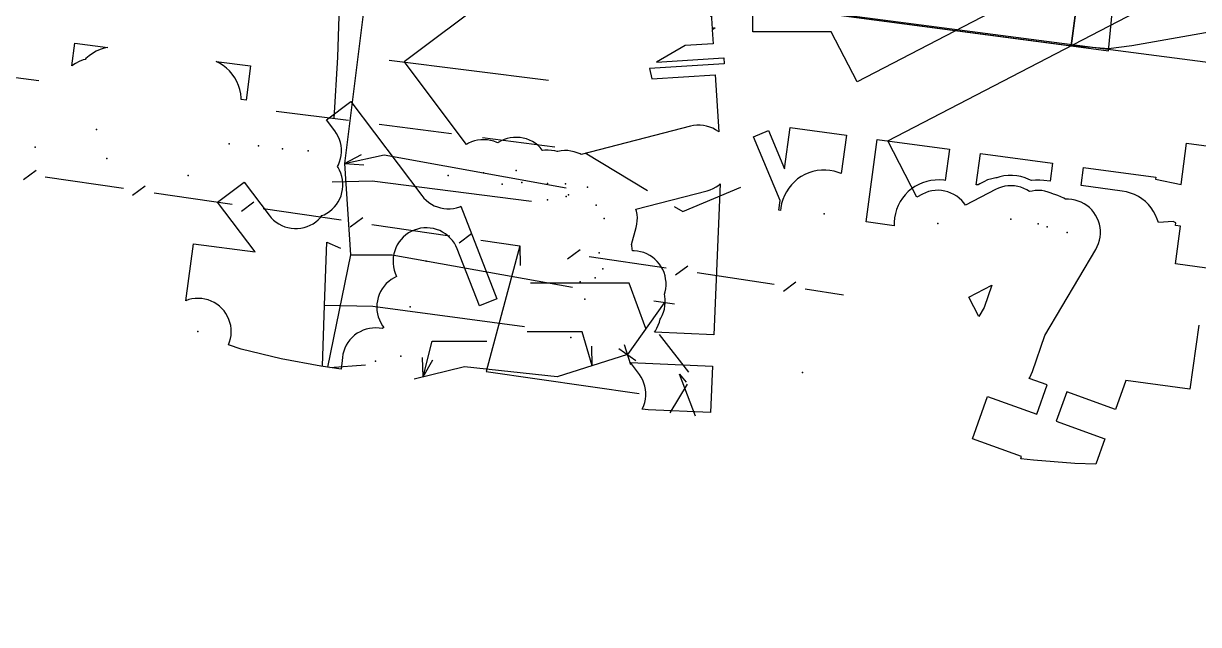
# Model space of a CAD drawing. Header units: metres. Extents: x -3782 to -2031, y 18790 to 19846.
# Drawn here: x -3570.2 to -3513.6, y 18918 to 18946.9 of the extents above; entities that cross this region are included whole.
import ezdxf

# ---------------------------------------------------------------- set-up
doc = ezdxf.new("R2010")
doc.units = ezdxf.units.M
for name, color, linetype in [('BOUNDARY', 7, 'Continuous'), ('CURB', 7, 'Continuous'), ('ELECTR_CABLE', 7, 'Continuous'), ('ELECTR_CABLE_COMM', 7, 'Continuous'), ('GRASS', 7, 'Continuous'), ('GROUND', 7, 'Continuous'), ('OVERHEAD_POWER_LINE', 7, 'Continuous'), ('SEWER', 7, 'Continuous'), ('SIDEWALK_PATH', 7, 'Continuous'), ('TREE', 7, 'Continuous'), ('WATER_PIPELINE', 7, 'Continuous')]:
    doc.layers.add(name, color=color, linetype=linetype)

msp = doc.modelspace()

# ---------------------------------------------------------------- linework, layer by layer
at = {"layer": 'BOUNDARY'}
msp.add_lwpolyline([(-3282.067, 18918.894), (-3491.403, 18946.577), (-3498.417, 18947.192), (-3505.458, 18947.188), (-3512.471, 18946.565), (-3516.836, 18945.785), (-3517.957, 18945.65), (-3519.947, 18945.811), (-3549.93, 18949.758), (-3552.221, 18950.065), (-3554.135, 18950.418), (-3554.181, 18950.436), (-3560.29, 18953.261), (-3566.754, 18955.601), (-3573.395, 18957.376), (-3580.164, 18958.575), (-3582.693, 18958.912), (-3584.287, 18959.157), (-3615.528, 18964.605), (-3615.941, 18964.679), (-3635.722, 18968.342)], dxfattribs=at)
at = {"layer": 'CURB'}
for points in [[(-3519.02, 18951.361), (-3519.752, 18945.785)], [(-3530.925, 18947.26), (-3519.752, 18945.785)]]:
    msp.add_lwpolyline(points, dxfattribs=at)
at = {"layer": 'ELECTR_CABLE'}
for points in [[(-3553.602, 18948.986), (-3554.713, 18940.131)], [(-3555.029, 18945.25), (-3554.93, 18948.226)], [(-3555.207, 18942.304), (-3555.029, 18945.25)], [(-3552.566, 18945.099), (-3544.899, 18944.131)], [(-3572.882, 18944.565), (-3569.423, 18944.121)], [(-3558.002, 18942.656), (-3554.523, 18942.209)], [(-3553.036, 18942.018), (-3549.557, 18941.572)], [(-3548.069, 18941.381), (-3544.59, 18940.935)], [(-3511.256, 18934.838), (-3514.732, 18935.309), (-3514.488, 18937.115), (-3514.736, 18937.149), (-3514.718, 18937.278), (-3514.843, 18937.342), (-3515.554, 18937.296), (-3515.607, 18937.461), (-3515.688, 18937.65), (-3515.787, 18937.831), (-3515.904, 18938.001), (-3516.037, 18938.158), (-3516.184, 18938.302), (-3516.345, 18938.431), (-3516.518, 18938.543), (-3516.701, 18938.638), (-3516.893, 18938.714), (-3517.091, 18938.772), (-3517.293, 18938.809), (-3519.275, 18939.077), (-3519.158, 18939.945), (-3515.682, 18939.474), (-3515.694, 18939.387), (-3514.468, 18939.131), (-3514.201, 18941.113), (-3509.172, 18940.434)], [(-3554.713, 18940.131), (-3553.886, 18940.565)], [(-3554.713, 18940.131), (-3552.797, 18940.544)], [(-3554.713, 18940.131), (-3554.426, 18935.751)], [(-3554.713, 18940.131), (-3553.781, 18940.076)], [(-3552.797, 18940.544), (-3544.046, 18938.967)], [(-3543.137, 18940.645), (-3540.134, 18938.833)], [(-3555.305, 18939.259), (-3553.382, 18939.306)], [(-3553.382, 18939.306), (-3545.716, 18938.323)], [(-3537.44, 18938.237), (-3535.641, 18938.992)], [(-3538.846, 18938.065), (-3538.432, 18937.82)], [(-3538.432, 18937.82), (-3537.44, 18938.237)], [(-3555.673, 18933.327), (-3555.567, 18936.35)], [(-3555.567, 18936.35), (-3554.896, 18936.067)], [(-3554.426, 18935.751), (-3555.531, 18930.346)], [(-3554.426, 18935.751), (-3552.416, 18935.751)], [(-3552.416, 18935.751), (-3543.749, 18934.189)], [(-3541.018, 18934.385), (-3545.755, 18934.385)], [(-3540.219, 18932.195), (-3541.018, 18934.385)], [(-3555.777, 18930.386), (-3555.673, 18933.327)], [(-3555.673, 18933.327), (-3553.341, 18933.269)], [(-3539.335, 18933.439), (-3541.103, 18930.951)], [(-3538.84, 18933.365), (-3539.83, 18933.513)], [(-3553.341, 18933.269), (-3546.052, 18932.3)], [(-3543.272, 18932.046), (-3545.916, 18932.046)], [(-3542.79, 18930.413), (-3543.272, 18932.046)], [(-3538.138, 18930.109), (-3539.563, 18931.91)], [(-3550.925, 18929.879), (-3550.501, 18931.588)], [(-3550.501, 18931.588), (-3547.856, 18931.588)], [(-3542.79, 18930.413), (-3542.805, 18931.347)], [(-3541.511, 18931.241), (-3540.695, 18930.661)], [(-3541.255, 18931.427), (-3540.951, 18930.475)], [(-3550.925, 18929.879), (-3550.951, 18930.813)], [(-3550.925, 18929.879), (-3550.466, 18930.692)], [(-3541.103, 18930.951), (-3544.476, 18929.876)], [(-3555.421, 18930.329), (-3553.708, 18930.454)], [(-3548.937, 18930.357), (-3551.36, 18929.774)], [(-3544.476, 18929.876), (-3548.937, 18930.357)], [(-3539.044, 18928.153), (-3538.213, 18929.521)]]:
    msp.add_lwpolyline(points, dxfattribs=at)
for points in [[(-3567.681, 18945.914), (-3566.095, 18945.71), (-3566.268, 18945.672), (-3566.464, 18945.609), (-3566.653, 18945.526), (-3566.833, 18945.426), (-3567.002, 18945.308), (-3567.159, 18945.174), (-3567.195, 18945.137), (-3567.278, 18945.112), (-3567.469, 18945.034), (-3567.651, 18944.937), (-3567.821, 18944.825)], [(-3559.236, 18944.831), (-3559.447, 18943.183), (-3559.676, 18943.212), (-3559.677, 18943.284), (-3559.701, 18943.488), (-3559.745, 18943.69), (-3559.809, 18943.886), (-3559.892, 18944.074), (-3559.992, 18944.254), (-3560.11, 18944.423), (-3560.244, 18944.58), (-3560.392, 18944.723), (-3560.554, 18944.85), (-3560.728, 18944.962), (-3560.886, 18945.042)], [(-3533.81, 18937.892), (-3533.748, 18938.357), (-3535.033, 18941.417), (-3534.317, 18941.718), (-3533.542, 18939.874), (-3533.274, 18941.856), (-3530.568, 18941.49), (-3530.817, 18939.65), (-3530.956, 18939.705), (-3531.154, 18939.762), (-3531.356, 18939.8), (-3531.562, 18939.817), (-3531.768, 18939.815), (-3531.972, 18939.792), (-3532.174, 18939.749), (-3532.37, 18939.687), (-3532.56, 18939.606), (-3532.74, 18939.506), (-3532.91, 18939.389), (-3533.068, 18939.257), (-3533.212, 18939.109), (-3533.34, 18938.948), (-3533.453, 18938.775), (-3533.548, 18938.592), (-3533.624, 18938.401), (-3533.681, 18938.203), (-3533.719, 18938), (-3533.735, 18937.882)], [(-3529.618, 18937.325), (-3529.082, 18941.288), (-3525.606, 18940.818), (-3525.809, 18939.315), (-3525.883, 18939.325), (-3526.088, 18939.342), (-3526.294, 18939.34), (-3526.499, 18939.317), (-3526.701, 18939.274), (-3526.897, 18939.212), (-3527.087, 18939.131), (-3527.267, 18939.031), (-3527.437, 18938.915), (-3527.595, 18938.782), (-3527.739, 18938.634), (-3527.867, 18938.473), (-3527.98, 18938.301), (-3528.074, 18938.118), (-3528.151, 18937.926), (-3528.208, 18937.728), (-3528.246, 18937.526), (-3528.263, 18937.32), (-3528.261, 18937.141)], [(-3524.12, 18940.617), (-3520.644, 18940.146), (-3520.761, 18939.278), (-3521.061, 18939.319), (-3521.266, 18939.336), (-3521.472, 18939.334), (-3521.665, 18939.312), (-3521.781, 18939.372), (-3521.972, 18939.449), (-3522.17, 18939.506), (-3522.373, 18939.544), (-3522.578, 18939.561), (-3522.784, 18939.559), (-3522.989, 18939.536), (-3523.191, 18939.493), (-3523.322, 18939.452), (-3523.372, 18939.446), (-3523.574, 18939.403), (-3523.77, 18939.341), (-3523.96, 18939.26), (-3524.14, 18939.16), (-3524.227, 18939.101), (-3524.323, 18939.114)]]:
    msp.add_lwpolyline(points, close=True, dxfattribs=at)
at = {"layer": 'ELECTR_CABLE_COMM'}
for points in [[(-3570.146, 18939.371), (-3569.545, 18939.819)], [(-3569.104, 18939.487), (-3565.351, 18938.942)], [(-3564.909, 18938.61), (-3564.308, 18939.059)], [(-3563.866, 18938.727), (-3560.113, 18938.181)], [(-3559.671, 18937.849), (-3559.071, 18938.298)], [(-3558.629, 18937.966), (-3554.876, 18937.421)], [(-3554.434, 18937.089), (-3553.833, 18937.537)], [(-3553.391, 18937.205), (-3549.638, 18936.66)], [(-3549.197, 18936.328), (-3548.596, 18936.776)], [(-3548.154, 18936.444), (-3546.278, 18936.171)], [(-3546.278, 18936.171), (-3547.889, 18930.143)], [(-3546.278, 18936.171), (-3546.268, 18935.237)], [(-3543.982, 18935.558), (-3543.379, 18936.004)], [(-3542.939, 18935.669), (-3539.229, 18935.111)], [(-3538.789, 18934.777), (-3538.186, 18935.222)], [(-3537.746, 18934.888), (-3534.036, 18934.33)], [(-3533.596, 18933.996), (-3532.993, 18934.441)], [(-3532.553, 18934.107), (-3530.698, 18933.828)], [(-3547.889, 18930.143), (-3540.54, 18929.081)]]:
    msp.add_lwpolyline(points, dxfattribs=at)
at = {"layer": 'GRASS'}
msp.add_lwpolyline([(-3519.02, 18951.361), (-3519.752, 18945.785), (-3517.955, 18945.549), (-3517.53, 18950.032), (-3496.382, 18947.235), (-3496.164, 18948.341)], close=True, dxfattribs=at)
at = {"layer": 'GROUND'}
msp.add_lwpolyline([(-3282.067, 18918.894), (-3491.403, 18946.577), (-3498.417, 18947.192), (-3505.458, 18947.188), (-3512.471, 18946.565), (-3516.836, 18945.785), (-3517.957, 18945.65), (-3519.751, 18945.795), (-3519.021, 18951.356), (-3524.605, 18952.099), (-3496.164, 18948.341), (-3420.198, 18938.302), (-3403.909, 18936.15), (-3342.224, 18927.998), (-3266.39, 18917.977)], dxfattribs=at)
at = {"layer": 'OVERHEAD_POWER_LINE'}
for points in [[(-3537.819, 18927.991), (-3538.596, 18930.011)], [(-3538.596, 18930.011), (-3538.28, 18929.624)]]:
    msp.add_lwpolyline(points, dxfattribs=at)
at = {"layer": 'SEWER'}
for points in [[(-3516.412, 18951.143), (-3530.054, 18944.061), (-3531.303, 18946.467), (-3535.062, 18946.467), (-3535.062, 18953.709)], [(-3537.245, 18950.216), (-3537.019, 18946.611), (-3536.917, 18946.67), (-3536.897, 18946.634), (-3537.016, 18946.565), (-3536.974, 18945.888), (-3538.327, 18945.803), (-3539.704, 18945.004), (-3536.469, 18945.207), (-3536.452, 18944.93), (-3540.031, 18944.705), (-3539.92, 18944.201), (-3536.88, 18944.391), (-3536.709, 18941.656), (-3536.724, 18941.668), (-3536.855, 18941.755), (-3536.994, 18941.828), (-3537.14, 18941.887), (-3537.29, 18941.931), (-3537.445, 18941.961), (-3537.601, 18941.975), (-3537.758, 18941.974), (-3537.914, 18941.957), (-3538.068, 18941.925), (-3543.326, 18940.567), (-3543.369, 18940.591), (-3543.513, 18940.653), (-3543.663, 18940.701), (-3543.817, 18940.734), (-3543.973, 18940.752), (-3544.13, 18940.754), (-3544.286, 18940.741), (-3544.44, 18940.712), (-3544.473, 18940.703), (-3544.598, 18940.737), (-3544.753, 18940.763), (-3544.909, 18940.774), (-3545.066, 18940.77), (-3545.18, 18940.756), (-3545.198, 18940.781), (-3545.301, 18940.899), (-3545.415, 18941.007), (-3545.539, 18941.103), (-3545.672, 18941.187), (-3545.813, 18941.257), (-3545.959, 18941.313), (-3546.111, 18941.354), (-3546.266, 18941.38), (-3546.422, 18941.391), (-3546.579, 18941.387), (-3546.735, 18941.367), (-3546.888, 18941.332), (-3547.037, 18941.283), (-3547.18, 18941.218), (-3547.317, 18941.141), (-3547.341, 18941.123), (-3547.383, 18941.144), (-3547.529, 18941.2), (-3547.681, 18941.241), (-3547.836, 18941.267), (-3547.992, 18941.278), (-3548.149, 18941.274), (-3548.305, 18941.254), (-3548.458, 18941.219), (-3548.607, 18941.17), (-3548.75, 18941.105), (-3548.841, 18941.053), (-3551.845, 18945.039), (-3547.757, 18948.12)], [(-3513.617, 18932.358), (-3514.036, 18929.285), (-3517.121, 18929.706), (-3517.621, 18928.313), (-3519.968, 18929.157), (-3520.475, 18927.745), (-3518.129, 18926.902), (-3518.566, 18925.685), (-3519.57, 18925.715), (-3521.56, 18925.876), (-3522.176, 18925.942), (-3522.136, 18926.053), (-3524.504, 18926.904), (-3523.775, 18928.931), (-3521.407, 18928.08), (-3520.9, 18929.492), (-3521.773, 18929.805), (-3521.745, 18929.848), (-3521.673, 18929.987), (-3521.615, 18930.133), (-3521.016, 18931.87), (-3518.568, 18936.006), (-3518.495, 18936.145), (-3518.435, 18936.29), (-3518.391, 18936.441), (-3518.361, 18936.595), (-3518.346, 18936.751), (-3518.347, 18936.908), (-3518.364, 18937.064), (-3518.395, 18937.218), (-3518.441, 18937.368), (-3518.502, 18937.513), (-3518.577, 18937.651), (-3518.665, 18937.781), (-3518.765, 18937.902), (-3518.877, 18938.012), (-3518.999, 18938.111), (-3519.13, 18938.198), (-3519.269, 18938.271), (-3519.414, 18938.33), (-3519.565, 18938.375), (-3519.719, 18938.405), (-3519.875, 18938.419), (-3520.031, 18938.418), (-3520.106, 18938.467), (-3520.245, 18938.539), (-3520.391, 18938.598), (-3520.542, 18938.641), (-3520.596, 18938.652), (-3520.713, 18938.709), (-3520.86, 18938.763), (-3521.012, 18938.803), (-3521.167, 18938.828), (-3521.324, 18938.838), (-3521.481, 18938.832), (-3521.636, 18938.811), (-3521.751, 18938.783), (-3521.884, 18938.865), (-3522.025, 18938.934), (-3522.172, 18938.988), (-3522.324, 18939.028), (-3522.479, 18939.053), (-3522.636, 18939.063), (-3522.793, 18939.057), (-3522.948, 18939.036), (-3523.101, 18938.999), (-3523.249, 18938.948), (-3523.392, 18938.883), (-3524.836, 18938.133), (-3524.916, 18938.244), (-3525.02, 18938.361), (-3525.135, 18938.468), (-3525.26, 18938.563), (-3525.394, 18938.646), (-3525.535, 18938.715), (-3525.682, 18938.769), (-3525.834, 18938.809), (-3525.989, 18938.834), (-3526.146, 18938.844), (-3526.303, 18938.838), (-3526.458, 18938.817), (-3526.611, 18938.78), (-3526.759, 18938.729), (-3526.902, 18938.664), (-3527.178, 18938.521), (-3528.579, 18941.221), (-3514.938, 18948.303)]]:
    msp.add_lwpolyline(points, dxfattribs=at)
for points in [[(-3548.218, 18933.298), (-3548.221, 18933.3), (-3549.284, 18936.026), (-3549.348, 18936.169), (-3549.426, 18936.306), (-3549.517, 18936.434), (-3549.62, 18936.552), (-3549.734, 18936.66), (-3549.858, 18936.756), (-3549.991, 18936.84), (-3550.132, 18936.91), (-3550.278, 18936.966), (-3550.43, 18937.007), (-3550.585, 18937.033), (-3550.741, 18937.044), (-3550.898, 18937.04), (-3551.054, 18937.02), (-3551.207, 18936.985), (-3551.356, 18936.936), (-3551.499, 18936.871), (-3551.636, 18936.794), (-3551.764, 18936.703), (-3551.882, 18936.6), (-3551.99, 18936.486), (-3552.086, 18936.361), (-3552.17, 18936.228), (-3552.24, 18936.088), (-3552.296, 18935.941), (-3552.337, 18935.79), (-3552.364, 18935.635), (-3552.375, 18935.478), (-3552.37, 18935.321), (-3552.35, 18935.166), (-3552.315, 18935.013), (-3552.266, 18934.864), (-3552.203, 18934.703), (-3552.326, 18934.644), (-3552.46, 18934.562), (-3552.585, 18934.468), (-3552.7, 18934.361), (-3552.805, 18934.244), (-3552.897, 18934.117), (-3552.977, 18933.981), (-3553.042, 18933.839), (-3553.094, 18933.691), (-3553.131, 18933.538), (-3553.152, 18933.382), (-3553.159, 18933.226), (-3553.15, 18933.069), (-3553.125, 18932.914), (-3553.086, 18932.762), (-3553.032, 18932.614), (-3552.963, 18932.473), (-3552.881, 18932.339), (-3552.812, 18932.247), (-3552.867, 18932.216), (-3552.895, 18932.196), (-3553.047, 18932.22), (-3553.204, 18932.23), (-3553.361, 18932.224), (-3553.516, 18932.203), (-3553.669, 18932.167), (-3553.818, 18932.116), (-3553.96, 18932.05), (-3554.096, 18931.971), (-3554.223, 18931.879), (-3554.341, 18931.775), (-3554.448, 18931.66), (-3554.543, 18931.535), (-3554.625, 18931.402), (-3554.694, 18931.261), (-3554.749, 18931.113), (-3554.789, 18930.962), (-3554.814, 18930.807), (-3554.877, 18930.242), (-3555.847, 18930.396), (-3557.762, 18930.749), (-3559.69, 18931.205), (-3560.293, 18931.412), (-3560.291, 18931.417), (-3560.236, 18931.564), (-3560.195, 18931.715), (-3560.17, 18931.87), (-3560.16, 18932.027), (-3560.165, 18932.184), (-3560.186, 18932.34), (-3560.222, 18932.492), (-3560.273, 18932.641), (-3560.338, 18932.784), (-3560.416, 18932.92), (-3560.508, 18933.047), (-3560.612, 18933.165), (-3560.727, 18933.272), (-3560.851, 18933.368), (-3560.985, 18933.451), (-3561.126, 18933.52), (-3561.273, 18933.575), (-3561.424, 18933.615), (-3561.579, 18933.641), (-3561.736, 18933.651), (-3561.893, 18933.645), (-3562.049, 18933.625), (-3562.202, 18933.589), (-3562.346, 18933.539), (-3561.982, 18936.28), (-3559.008, 18935.885), (-3560.814, 18938.28), (-3559.54, 18939.24), (-3558.336, 18937.643), (-3558.235, 18937.522), (-3558.124, 18937.412), (-3558.001, 18937.313), (-3557.87, 18937.227), (-3557.731, 18937.154), (-3557.586, 18937.095), (-3557.435, 18937.051), (-3557.281, 18937.021), (-3557.124, 18937.007), (-3556.967, 18937.008), (-3556.811, 18937.025), (-3556.658, 18937.057), (-3556.508, 18937.103), (-3556.363, 18937.165), (-3556.225, 18937.24), (-3556.095, 18937.328), (-3555.975, 18937.429), (-3555.864, 18937.54), (-3555.795, 18937.627), (-3555.693, 18937.67), (-3555.555, 18937.745), (-3555.425, 18937.833), (-3555.304, 18937.934), (-3555.194, 18938.046), (-3555.095, 18938.168), (-3555.009, 18938.299), (-3554.936, 18938.438), (-3554.877, 18938.584), (-3554.833, 18938.734), (-3554.803, 18938.888), (-3554.789, 18939.045), (-3554.79, 18939.202), (-3554.807, 18939.358), (-3554.839, 18939.512), (-3554.886, 18939.662), (-3554.947, 18939.806), (-3555.022, 18939.944), (-3555.049, 18939.984), (-3555.003, 18940.071), (-3554.944, 18940.216), (-3554.9, 18940.367), (-3554.87, 18940.521), (-3554.856, 18940.678), (-3554.857, 18940.835), (-3554.874, 18940.991), (-3554.906, 18941.144), (-3554.953, 18941.294), (-3555.014, 18941.439), (-3555.089, 18941.577), (-3555.177, 18941.707), (-3555.572, 18942.23), (-3554.401, 18943.113), (-3550.996, 18938.595), (-3550.895, 18938.474), (-3550.783, 18938.364), (-3550.661, 18938.265), (-3550.53, 18938.179), (-3550.391, 18938.106), (-3550.245, 18938.047), (-3550.095, 18938.003), (-3549.94, 18937.973), (-3549.784, 18937.959), (-3549.627, 18937.96), (-3549.471, 18937.977), (-3549.317, 18938.009), (-3549.167, 18938.056), (-3549.118, 18938.076), (-3547.383, 18933.624)], [(-3536.942, 18931.899), (-3539.802, 18932.021), (-3539.757, 18932.084), (-3539.679, 18932.22), (-3539.614, 18932.363), (-3539.563, 18932.512), (-3539.532, 18932.648), (-3539.5, 18932.696), (-3539.426, 18932.835), (-3539.367, 18932.981), (-3539.323, 18933.131), (-3539.293, 18933.285), (-3539.279, 18933.442), (-3539.28, 18933.599), (-3539.296, 18933.755), (-3539.318, 18933.86), (-3539.287, 18933.962), (-3539.258, 18934.116), (-3539.243, 18934.273), (-3539.244, 18934.43), (-3539.261, 18934.586), (-3539.292, 18934.74), (-3539.339, 18934.89), (-3539.4, 18935.034), (-3539.475, 18935.172), (-3539.563, 18935.302), (-3539.663, 18935.423), (-3539.775, 18935.533), (-3539.897, 18935.632), (-3540.028, 18935.719), (-3540.167, 18935.792), (-3540.312, 18935.851), (-3540.463, 18935.895), (-3540.617, 18935.925), (-3540.773, 18935.939), (-3540.861, 18935.943), (-3540.867, 18936.033), (-3540.893, 18936.188), (-3540.908, 18936.241), (-3540.68, 18937.063), (-3540.646, 18937.216), (-3540.626, 18937.372), (-3540.622, 18937.529), (-3540.634, 18937.685), (-3540.661, 18937.84), (-3540.689, 18937.943), (-3537.267, 18938.827), (-3537.117, 18938.874), (-3536.973, 18938.935), (-3536.835, 18939.01), (-3536.705, 18939.098), (-3536.631, 18939.16)], [(-3524.677, 18933.704), (-3523.571, 18934.278), (-3523.936, 18933.22), (-3524.197, 18932.779)], [(-3540.385, 18928.329), (-3540.37, 18928.359), (-3540.309, 18928.504), (-3540.263, 18928.654), (-3540.232, 18928.808), (-3540.216, 18928.964), (-3540.216, 18929.121), (-3540.231, 18929.277), (-3540.261, 18929.431), (-3540.306, 18929.582), (-3540.366, 18929.727), (-3540.439, 18929.866), (-3540.526, 18929.996), (-3540.948, 18930.569), (-3537.007, 18930.4), (-3537.102, 18928.164), (-3540.1, 18928.292)]]:
    msp.add_lwpolyline(points, close=True, dxfattribs=at)
at = {"layer": 'SIDEWALK_PATH'}
msp.add_lwpolyline([(-3519.021, 18951.356), (-3530.189, 18952.843), (-3530.926, 18947.256), (-3519.752, 18945.785)], close=True, dxfattribs=at)
at = {"layer": 'TREE'}
for p in [(-3566.639, 18941.764), (-3569.599, 18940.911), (-3560.257, 18941.085), (-3558.855, 18940.99), (-3557.687, 18940.835), (-3556.455, 18940.744), (-3566.138, 18940.381), (-3562.232, 18939.56), (-3549.718, 18939.558), (-3548.026, 18939.678), (-3546.456, 18939.792), (-3547.129, 18939.145), (-3546.172, 18939.221), (-3544.943, 18939.175), (-3544.075, 18939.155), (-3543.017, 18938.994), (-3544.944, 18938.395), (-3544.052, 18938.554), (-3543.94, 18938.626), (-3542.604, 18938.135), (-3542.222, 18937.49), (-3531.638, 18937.719), (-3522.655, 18937.463), (-3526.165, 18937.244), (-3521.343, 18937.238), (-3520.912, 18937.085), (-3519.945, 18936.821), (-3542.456, 18935.845), (-3550.775, 18935.445), (-3542.277, 18935.078), (-3543.368, 18934.449), (-3542.658, 18934.634), (-3543.146, 18933.607), (-3551.559, 18933.24), (-3561.759, 18932.051), (-3543.823, 18931.771), (-3553.224, 18930.63), (-3552.005, 18930.867), (-3532.678, 18930.083)]:
    msp.add_point(p, dxfattribs=at)
at = {"layer": 'WATER_PIPELINE'}
msp.add_lwpolyline([(-3498.532, 18943.084), (-3536.816, 18948.079), (-3536.521, 18950.345), (-3537.24, 18950.976), (-3537.372, 18951.021), (-3537.055, 18947.197), (-3537.084, 18947.195), (-3537.402, 18951.032), (-3537.495, 18951.063), (-3538.617, 18950.027), (-3538.875, 18948.413), (-3540.143, 18948.616), (-3540.334, 18948.44), (-3540.381, 18948.491), (-3540.231, 18948.63), (-3545.089, 18949.407), (-3544.694, 18951.876), (-3546.175, 18952.112), (-3546.57, 18949.644), (-3552.784, 18950.638), (-3552.661, 18951.408), (-3552.681, 18951.412), (-3552.811, 18950.642), (-3579.396, 18955.146)], dxfattribs=at)

doc.saveas('drawing.dxf')
